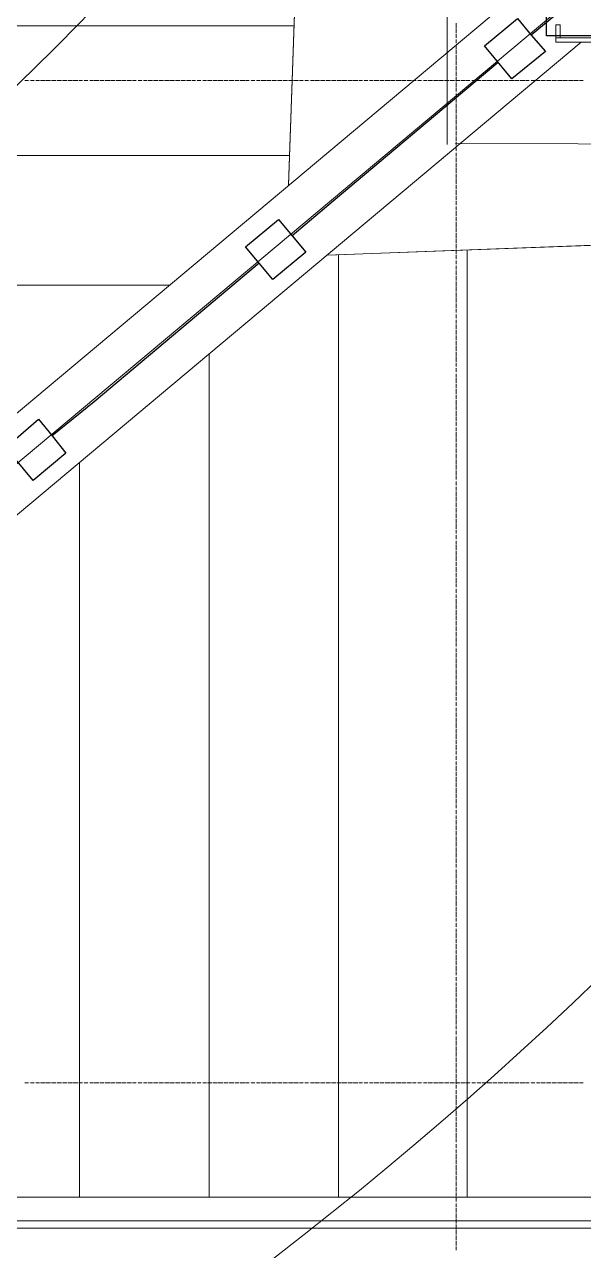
# Model space of a CAD drawing. Header units: millimetres. Extents: x -42533 to 645315, y 3457 to 82611.
# Drawn here: x 551826 to 554422, y 19596 to 25284 of the extents above; entities that cross this region are included whole.
import ezdxf

# ---------------------------------------------------------------- set-up
doc = ezdxf.new("R2010")
doc.units = ezdxf.units.MM
for name, color, linetype, true_color in [('PDF _!ЭОМ.Молниезащита', 7, 'Continuous', 0x954a95), ('PDF _Антураж', 7, 'Continuous', 0xbababa), ('PDF _Крыша штриховка', 7, 'Continuous', 0xbababa), ('PDF _Обобщенные модели', 7, 'Continuous', 0xbababa), ('PDF _Ограждение', 7, 'Continuous', 0xbababa), ('PDF _Оси', 7, 'Continuous', 0xbababa)]:
    doc.layers.add(name, color=color, linetype=linetype, true_color=true_color)
doc.layers.add('PDF _Линии', color=7, linetype='Continuous')

msp = doc.modelspace()

# ---------------------------------------------------------------- linework, layer by layer
at = {"layer": 'PDF _!ЭОМ.Молниезащита', "color": 5, "lineweight": 30}
for points in [[(555750.1, 25230.6), (554750.6, 25230.6), (554250.8, 25230.6), (554250.8, 25395.8), (554149.2, 25395.8), (554149.2, 25599.1), (554348.2, 25599.1), (554348.2, 25395.8), (554250.8, 25395.8)], [(554293.2, 25328), (554178.8, 25234.9), (554246.6, 25158.6), (554089.9, 25031.6), (553962.8, 25184), (554115.3, 25311.1), (554178.8, 25234.9)], [(554026.3, 25107.8), (553259.8, 24464), (553069.2, 24303.1), (553132.7, 24226.9), (552980.2, 24099.8), (552853.2, 24252.3), (553005.6, 24379.3), (553069.2, 24303.1)], [(552916.7, 24176), (552150.1, 23532.3), (551955.3, 23375.6), (552018.8, 23295.1), (551866.3, 23168), (551739.3, 23320.5), (551891.7, 23451.8), (551955.3, 23375.6)]]:
    msp.add_lwpolyline(points, dxfattribs=at)
at = {"layer": 'PDF _!ЭОМ.Молниезащита', "color": 116, "lineweight": 30, "true_color": 0x136734}
msp.add_circle((543274.8, 33878.4), 12301.6, dxfattribs=at)
at = {"layer": 'PDF _!ЭОМ.Молниезащита', "lineweight": 13}
for centre, radius, start, end in [((541973.2, 33883.9), 18066.6, 258.64082, 32.4196), ((569238.6, 19731.8), 18425.9, 113.6261, 221.93481)]:
    msp.add_arc(centre, radius, start, end, dxfattribs=at)
at = {"layer": 'PDF _!ЭОМ.Молниезащита', "lineweight": 30}
msp.add_arc((514330.6, -50639.5), 76931.2, 53.480075, 71.283866, dxfattribs=at)
at = {"layer": 'PDF _Антураж', "color": 8, "lineweight": 18}
for points in [[(553285.2, 31177.1), (553052.2, 24540.3)], [(553052.2, 24536), (553285.2, 31172.8)], [(556347.3, 24328.5), (553230.1, 24214.2)], [(553234.3, 24214.2), (556398.1, 24332.7)]]:
    msp.add_lwpolyline(points, dxfattribs=at)
at = {"layer": 'PDF _Крыша штриховка', "color": 8, "lineweight": 9}
for points in [[(553077.6, 25277.2), (548139.2, 25277.2)], [(553056.5, 24675.8), (547652.2, 24675.8)], [(553882.3, 24235.3), (553882.3, 19843.3)], [(553285.2, 24214.2), (553285.2, 19843.3)], [(552501.6, 24074.4), (547652.2, 24074.4)], [(552683.7, 23756.7), (552683.7, 19843.3)], [(552082.3, 23252.7), (552082.3, 19843.3)]]:
    msp.add_lwpolyline(points, dxfattribs=at)
at = {"layer": 'PDF _Линии', "color": 8, "lineweight": 9}
for points in [[(553827.3, 24730.9), (582318.5, 24654.6), (582229.5, 32125.8), (589577.9, 32125.8), (589577.9, 54975.5), (598506, 54975.5), (598785.5, 20686.1), (592369, 20686.1), (592432.5, 12524.6), (585626.3, 12571.2), (585592.4, 14451.7), (550752.4, 14451.7), (550752.4, 12478), (543802.2, 12478), (543764.1, 20783.5), (537415.3, 20800.5), (537356, 32655.2)], [(553789.2, 24726.6), (553789.2, 32036.8)]]:
    msp.add_lwpolyline(points, dxfattribs=at)
at = {"layer": 'PDF _Обобщенные модели', "color": 8, "lineweight": 18}
for points in [[(547821.6, 19695), (547821.6, 19699.3), (547821.6, 19733.2), (547821.6, 19843.3), (558126.2, 19843.3)], [(558126.2, 19733.2), (547821.6, 19733.2)], [(547821.6, 19699.3), (558126.2, 19699.3)]]:
    msp.add_lwpolyline(points, dxfattribs=at)
at = {"layer": 'PDF _Ограждение', "color": 8, "lineweight": 9}
for points in [[(554212.7, 25510.2), (547652.2, 20016.9)], [(554293.2, 25281.5), (554293.2, 25243.3), (554293.2, 25222.2), (554314.4, 25222.2), (554314.4, 25243.3), (554314.4, 25281.5)], [(581852.6, 25201), (554293.2, 25201), (554293.2, 25222.2), (581839.9, 25222.2), (554293.2, 25222.2), (554293.2, 25201), (581852.6, 25201), (581852.6, 25213.7)]]:
    msp.add_lwpolyline(points, close=True, dxfattribs=at)
for points in [[(548101.1, 20160.9), (554280.5, 25328)], [(554411.8, 25201), (548007.9, 19843.3), (554411.8, 25201)]]:
    msp.add_lwpolyline(points, dxfattribs=at)
at = {"layer": 'PDF _Оси', "color": 8, "lineweight": 9}
for points in [[(553831.5, 25268.8), (553831.5, 25289.9)], [(553831.5, 25243.3), (553831.5, 25264.5)], [(553831.5, 25222.2), (553831.5, 25239.1)], [(553831.5, 25217.9), (553831.5, 25217.9)], [(553831.5, 25196.8), (553831.5, 25213.7)], [(553831.5, 25192.5), (553831.5, 25192.5)], [(553831.5, 25171.3), (553831.5, 25188.3)], [(553831.5, 25145.9), (553831.5, 25167.1)], [(553831.5, 25120.5), (553831.5, 25141.7)], [(553831.5, 25095.1), (553831.5, 25116.3)], [(553831.5, 25069.7), (553831.5, 25090.9)], [(553831.5, 25044.3), (553831.5, 25065.5)], [(553831.5, 25018.9), (553831.5, 25040)], [(551828.2, 25023.1), (551845.1, 25023.1)], [(551849.4, 25023.1), (551849.4, 25023.1)], [(551853.6, 25023.1), (551870.6, 25023.1)], [(551874.8, 25023.1), (551874.8, 25023.1)], [(551879, 25023.1), (551896, 25023.1)], [(551900.2, 25023.1), (551921.4, 25023.1)], [(551925.6, 25023.1), (551946.8, 25023.1)], [(551951, 25023.1), (551972.2, 25023.1)], [(551976.4, 25023.1), (551997.6, 25023.1)], [(552001.9, 25023.1), (552023, 25023.1)], [(552027.3, 25023.1), (552048.4, 25023.1)], [(552052.7, 25023.1), (552073.9, 25023.1)], [(552078.1, 25023.1), (552095, 25023.1)], [(552099.3, 25023.1), (552099.3, 25023.1)], [(552103.5, 25023.1), (552120.4, 25023.1)], [(552124.7, 25023.1), (552124.7, 25023.1)], [(552128.9, 25023.1), (552145.9, 25023.1)], [(552150.1, 25023.1), (552171.3, 25023.1)], [(552175.5, 25023.1), (552196.7, 25023.1)], [(552200.9, 25023.1), (552222.1, 25023.1)], [(552226.3, 25023.1), (552247.5, 25023.1)], [(552251.7, 25023.1), (552272.9, 25023.1)], [(552277.2, 25023.1), (552298.3, 25023.1)], [(552302.6, 25023.1), (552323.7, 25023.1)], [(552328, 25023.1), (552344.9, 25023.1)], [(552349.2, 25023.1), (552349.2, 25023.1)], [(552353.4, 25023.1), (552370.3, 25023.1)], [(552374.6, 25023.1), (552374.6, 25023.1)], [(552378.8, 25023.1), (552395.7, 25023.1)], [(552400, 25023.1), (552421.2, 25023.1)], [(552425.4, 25023.1), (552446.6, 25023.1)], [(552450.8, 25023.1), (552472, 25023.1)], [(552476.2, 25023.1), (552497.4, 25023.1)], [(552501.6, 25023.1), (552522.8, 25023.1)], [(552527, 25023.1), (552548.2, 25023.1)], [(552552.4, 25023.1), (552573.6, 25023.1)], [(552577.9, 25023.1), (552599, 25023.1)], [(552603.3, 25023.1), (552620.2, 25023.1)], [(552624.4, 25023.1), (552624.4, 25023.1)], [(552628.7, 25023.1), (552645.6, 25023.1)], [(552649.9, 25023.1), (552649.9, 25023.1)], [(552654.1, 25023.1), (552671, 25023.1)], [(552675.3, 25023.1), (552696.4, 25023.1)], [(552700.7, 25023.1), (552721.9, 25023.1)], [(552726.1, 25023.1), (552747.3, 25023.1)], [(552751.5, 25023.1), (552772.7, 25023.1)], [(552776.9, 25023.1), (552798.1, 25023.1)], [(552802.3, 25023.1), (552823.5, 25023.1)], [(552827.7, 25023.1), (552848.9, 25023.1)], [(552853.2, 25023.1), (552870.1, 25023.1)], [(552874.3, 25023.1), (552874.3, 25023.1)], [(552878.6, 25023.1), (552895.5, 25023.1)], [(552899.7, 25023.1), (552899.7, 25023.1)], [(552904, 25023.1), (552920.9, 25023.1)], [(552925.2, 25023.1), (552946.3, 25023.1)], [(552950.6, 25023.1), (552971.7, 25023.1)], [(552976, 25023.1), (552997.2, 25023.1)], [(553001.4, 25023.1), (553022.6, 25023.1)], [(553026.8, 25023.1), (553048, 25023.1)], [(553052.2, 25023.1), (553073.4, 25023.1)], [(553077.6, 25023.1), (553098.8, 25023.1)], [(553103, 25023.1), (553120, 25023.1)], [(553124.2, 25023.1), (553124.2, 25023.1)], [(553128.5, 25023.1), (553145.4, 25023.1)], [(553149.6, 25023.1), (553149.6, 25023.1)], [(553153.9, 25023.1), (553170.8, 25023.1)], [(553175, 25023.1), (553196.2, 25023.1)], [(553200.5, 25023.1), (553221.6, 25023.1)], [(553225.9, 25023.1), (553247, 25023.1)], [(553251.3, 25023.1), (553272.5, 25023.1)], [(553276.7, 25023.1), (553297.9, 25023.1)], [(553302.1, 25023.1), (553323.3, 25023.1)], [(553327.5, 25023.1), (553348.7, 25023.1)], [(553352.9, 25023.1), (553374.1, 25023.1)], [(553378.3, 25023.1), (553395.3, 25023.1)], [(553399.5, 25023.1), (553399.5, 25023.1)], [(553403.8, 25023.1), (553420.7, 25023.1)], [(553424.9, 25023.1), (553424.9, 25023.1)], [(553429.2, 25023.1), (553446.1, 25023.1)], [(553450.3, 25023.1), (553471.5, 25023.1)], [(553475.8, 25023.1), (553496.9, 25023.1)], [(553501.2, 25023.1), (553522.3, 25023.1)], [(553526.6, 25023.1), (553547.8, 25023.1)], [(553552, 25023.1), (553573.2, 25023.1)], [(553577.4, 25023.1), (553598.6, 25023.1)], [(553602.8, 25023.1), (553624, 25023.1)], [(553628.2, 25023.1), (553645.2, 25023.1)], [(553649.4, 25023.1), (553649.4, 25023.1)], [(553653.6, 25023.1), (553670.6, 25023.1)], [(553674.8, 25023.1), (553674.8, 25023.1)], [(553679.1, 25023.1), (553696, 25023.1)], [(553700.2, 25023.1), (553721.4, 25023.1)], [(553725.6, 25023.1), (553746.8, 25023.1)], [(553751.1, 25023.1), (553772.2, 25023.1)], [(553776.5, 25023.1), (553797.6, 25023.1)], [(553801.9, 25023.1), (553823.1, 25023.1)], [(553827.3, 25023.1), (553848.5, 25023.1)], [(553831.5, 24993.5), (553831.5, 25014.6)], [(553831.5, 24972.3), (553831.5, 24989.2)], [(553852.7, 25023.1), (553873.9, 25023.1)], [(553878.1, 25023.1), (553895.1, 25023.1)], [(553899.3, 25023.1), (553899.3, 25023.1)], [(553903.5, 25023.1), (553920.5, 25023.1)], [(553924.7, 25023.1), (553924.7, 25023.1)], [(553928.9, 25023.1), (553945.9, 25023.1)], [(553950.1, 25023.1), (553971.3, 25023.1)], [(553975.5, 25023.1), (553996.7, 25023.1)], [(554000.9, 25023.1), (554022.1, 25023.1)], [(554026.3, 25023.1), (554047.5, 25023.1)], [(554051.8, 25023.1), (554072.9, 25023.1)], [(554077.2, 25023.1), (554098.3, 25023.1)], [(554102.6, 25023.1), (554123.8, 25023.1)], [(554128, 25023.1), (554149.2, 25023.1)], [(554153.4, 25023.1), (554170.4, 25023.1)], [(554174.6, 25023.1), (554174.6, 25023.1)], [(554178.8, 25023.1), (554195.8, 25023.1)], [(554200, 25023.1), (554200, 25023.1)], [(554204.2, 25023.1), (554221.2, 25023.1)], [(554225.4, 25023.1), (554246.6, 25023.1)], [(554250.8, 25023.1), (554272, 25023.1)], [(554276.2, 25023.1), (554297.4, 25023.1)], [(554301.6, 25023.1), (554322.8, 25023.1)], [(554327.1, 25023.1), (554348.2, 25023.1)], [(554352.5, 25023.1), (554373.6, 25023.1)], [(554377.9, 25023.1), (554399.1, 25023.1)], [(554403.3, 25023.1), (554420.2, 25023.1)], [(553831.5, 24968), (553831.5, 24968)], [(553831.5, 24946.9), (553831.5, 24963.8)], [(553831.5, 24942.6), (553831.5, 24942.6)], [(553831.5, 24921.5), (553831.5, 24938.4)], [(553831.5, 24896), (553831.5, 24917.2)], [(553831.5, 24870.6), (553831.5, 24891.8)], [(553831.5, 24845.2), (553831.5, 24866.4)], [(553831.5, 24819.8), (553831.5, 24841)], [(553831.5, 24794.4), (553831.5, 24815.6)], [(553831.5, 24769), (553831.5, 24790.2)], [(553831.5, 24743.6), (553831.5, 24764.7)], [(553831.5, 24722.4), (553831.5, 24739.3)], [(553831.5, 24718.2), (553831.5, 24718.2)], [(553831.5, 24697), (553831.5, 24713.9)], [(553831.5, 24692.7), (553831.5, 24692.7)], [(553831.5, 24671.6), (553831.5, 24688.5)], [(553831.5, 24646.2), (553831.5, 24667.3)], [(553831.5, 24620.7), (553831.5, 24641.9)], [(553831.5, 24595.3), (553831.5, 24616.5)], [(553831.5, 24569.9), (553831.5, 24591.1)], [(553831.5, 24544.5), (553831.5, 24565.7)], [(553831.5, 24519.1), (553831.5, 24540.3)], [(553831.5, 24493.7), (553831.5, 24514.9)], [(553831.5, 24468.3), (553831.5, 24489.4)], [(553831.5, 24447.1), (553831.5, 24464)], [(553831.5, 24442.9), (553831.5, 24442.9)], [(553831.5, 24421.7), (553831.5, 24438.6)], [(553831.5, 24396.3), (553831.5, 24417.4)], [(553831.5, 24370.9), (553831.5, 24392)], [(553831.5, 24345.4), (553831.5, 24366.6)], [(553831.5, 24320), (553831.5, 24341.2)], [(553831.5, 24294.6), (553831.5, 24315.8)], [(553831.5, 24269.2), (553831.5, 24290.4)], [(553831.5, 24243.8), (553831.5, 24265)], [(553831.5, 24218.4), (553831.5, 24239.6)], [(553831.5, 24197.2), (553831.5, 24214.2)], [(553831.5, 24193), (553831.5, 24193)], [(553831.5, 24171.8), (553831.5, 24188.7)], [(553831.5, 24167.6), (553831.5, 24167.6)], [(553831.5, 24146.4), (553831.5, 24163.3)], [(553831.5, 24121), (553831.5, 24142.2)], [(553831.5, 24095.6), (553831.5, 24116.7)], [(553831.5, 24070.1), (553831.5, 24091.3)], [(553831.5, 24044.7), (553831.5, 24065.9)], [(553831.5, 24019.3), (553831.5, 24040.5)], [(553831.5, 23993.9), (553831.5, 24015.1)], [(553831.5, 23968.5), (553831.5, 23989.7)], [(553831.5, 23947.3), (553831.5, 23964.3)], [(553831.5, 23943.1), (553831.5, 23943.1)], [(553831.5, 23921.9), (553831.5, 23938.9)], [(553831.5, 23917.7), (553831.5, 23917.7)], [(553831.5, 23896.5), (553831.5, 23913.4)], [(553831.5, 23871.1), (553831.5, 23892.3)], [(553831.5, 23845.7), (553831.5, 23866.9)], [(553831.5, 23820.3), (553831.5, 23841.4)], [(553831.5, 23794.9), (553831.5, 23816)], [(553831.5, 23769.4), (553831.5, 23790.6)], [(553831.5, 23744), (553831.5, 23765.2)], [(553831.5, 23718.6), (553831.5, 23739.8)], [(553831.5, 23697.4), (553831.5, 23714.4)], [(553831.5, 23693.2), (553831.5, 23693.2)], [(553831.5, 23672), (553831.5, 23689)], [(553831.5, 23667.8), (553831.5, 23667.8)], [(553831.5, 23646.6), (553831.5, 23663.6)], [(553831.5, 23621.2), (553831.5, 23642.4)], [(553831.5, 23595.8), (553831.5, 23617)], [(553831.5, 23570.4), (553831.5, 23591.6)], [(553831.5, 23545), (553831.5, 23566.1)], [(553831.5, 23519.6), (553831.5, 23540.7)], [(553831.5, 23494.1), (553831.5, 23515.3)], [(553831.5, 23468.7), (553831.5, 23489.9)], [(553831.5, 23443.3), (553831.5, 23464.5)], [(553831.5, 23422.1), (553831.5, 23439.1)], [(553831.5, 23417.9), (553831.5, 23417.9)], [(553831.5, 23396.7), (553831.5, 23413.7)], [(553831.5, 23371.3), (553831.5, 23392.5)], [(553831.5, 23345.9), (553831.5, 23367.1)], [(553831.5, 23320.5), (553831.5, 23341.7)], [(553831.5, 23295.1), (553831.5, 23316.3)], [(553831.5, 23269.7), (553831.5, 23290.8)], [(553831.5, 23244.3), (553831.5, 23265.4)], [(553831.5, 23218.8), (553831.5, 23240)], [(553831.5, 23193.4), (553831.5, 23214.6)], [(553831.5, 23172.3), (553831.5, 23189.2)], [(553831.5, 23168), (553831.5, 23168)], [(553831.5, 23146.8), (553831.5, 23163.8)], [(553831.5, 23142.6), (553831.5, 23142.6)], [(553831.5, 23121.4), (553831.5, 23138.4)], [(553831.5, 23096), (553831.5, 23117.2)], [(553831.5, 23070.6), (553831.5, 23091.8)], [(553831.5, 23045.2), (553831.5, 23066.4)], [(553831.5, 23019.8), (553831.5, 23041)], [(553831.5, 22994.4), (553831.5, 23015.5)], [(553831.5, 22969), (553831.5, 22990.1)], [(553831.5, 22943.5), (553831.5, 22964.7)], [(553831.5, 22922.4), (553831.5, 22939.3)], [(553831.5, 22918.1), (553831.5, 22918.1)], [(553831.5, 22897), (553831.5, 22913.9)], [(553831.5, 22892.7), (553831.5, 22892.7)], [(553831.5, 22871.5), (553831.5, 22888.5)], [(553831.5, 22846.1), (553831.5, 22867.3)], [(553831.5, 22820.7), (553831.5, 22841.9)], [(553831.5, 22795.3), (553831.5, 22816.5)], [(553831.5, 22769.9), (553831.5, 22791.1)], [(553831.5, 22744.5), (553831.5, 22765.7)], [(553831.5, 22719.1), (553831.5, 22740.3)], [(553831.5, 22693.7), (553831.5, 22714.8)], [(553831.5, 22672.5), (553831.5, 22689.4)], [(553831.5, 22668.2), (553831.5, 22668.2)], [(553831.5, 22647.1), (553831.5, 22664)], [(553831.5, 22642.8), (553831.5, 22642.8)], [(553831.5, 22621.7), (553831.5, 22638.6)], [(553831.5, 22596.2), (553831.5, 22617.4)], [(553831.5, 22570.8), (553831.5, 22592)], [(553831.5, 22545.4), (553831.5, 22566.6)], [(553831.5, 22520), (553831.5, 22541.2)], [(553831.5, 22494.6), (553831.5, 22515.8)], [(553831.5, 22469.2), (553831.5, 22490.4)], [(553831.5, 22443.8), (553831.5, 22465)], [(553831.5, 22418.4), (553831.5, 22439.5)], [(553831.5, 22397.2), (553831.5, 22414.1)], [(553831.5, 22393), (553831.5, 22393)], [(553831.5, 22371.8), (553831.5, 22388.7)], [(553831.5, 22346.4), (553831.5, 22367.5)], [(553831.5, 22321), (553831.5, 22342.1)], [(553831.5, 22295.5), (553831.5, 22316.7)], [(553831.5, 22270.1), (553831.5, 22291.3)], [(553831.5, 22244.7), (553831.5, 22265.9)], [(553831.5, 22219.3), (553831.5, 22240.5)], [(553831.5, 22193.9), (553831.5, 22215.1)], [(553831.5, 22168.5), (553831.5, 22189.7)], [(553831.5, 22147.3), (553831.5, 22164.2)], [(553831.5, 22143.1), (553831.5, 22143.1)], [(553831.5, 22121.9), (553831.5, 22138.8)], [(553831.5, 22117.7), (553831.5, 22117.7)], [(553831.5, 22096.5), (553831.5, 22113.4)], [(553831.5, 22071.1), (553831.5, 22092.2)], [(553831.5, 22045.7), (553831.5, 22066.8)], [(553831.5, 22020.2), (553831.5, 22041.4)], [(553831.5, 21994.8), (553831.5, 22016)], [(553831.5, 21969.4), (553831.5, 21990.6)], [(553831.5, 21944), (553831.5, 21965.2)], [(553831.5, 21918.6), (553831.5, 21939.8)], [(553831.5, 21897.4), (553831.5, 21914.4)], [(553831.5, 21893.2), (553831.5, 21893.2)], [(553831.5, 21872), (553831.5, 21888.9)], [(553831.5, 21867.8), (553831.5, 21867.8)], [(553831.5, 21846.6), (553831.5, 21863.5)], [(553831.5, 21821.2), (553831.5, 21842.4)], [(553831.5, 21795.8), (553831.5, 21816.9)], [(553831.5, 21770.4), (553831.5, 21791.5)], [(553831.5, 21744.9), (553831.5, 21766.1)], [(553831.5, 21719.5), (553831.5, 21740.7)], [(553831.5, 21694.1), (553831.5, 21715.3)], [(553831.5, 21668.7), (553831.5, 21689.9)], [(553831.5, 21647.5), (553831.5, 21664.5)], [(553831.5, 21643.3), (553831.5, 21643.3)], [(553831.5, 21622.1), (553831.5, 21639.1)], [(553831.5, 21617.9), (553831.5, 21617.9)], [(553831.5, 21596.7), (553831.5, 21613.6)], [(553831.5, 21571.3), (553831.5, 21592.5)], [(553831.5, 21545.9), (553831.5, 21567.1)], [(553831.5, 21520.5), (553831.5, 21541.6)], [(553831.5, 21495.1), (553831.5, 21516.2)], [(553831.5, 21469.6), (553831.5, 21490.8)], [(553831.5, 21444.2), (553831.5, 21465.4)], [(553831.5, 21418.8), (553831.5, 21440)], [(553831.5, 21393.4), (553831.5, 21414.6)], [(553831.5, 21372.2), (553831.5, 21389.2)], [(553831.5, 21368), (553831.5, 21368)], [(553831.5, 21346.8), (553831.5, 21363.8)], [(553831.5, 21321.4), (553831.5, 21342.6)], [(553831.5, 21296), (553831.5, 21317.2)], [(553831.5, 21270.6), (553831.5, 21291.8)], [(553831.5, 21245.2), (553831.5, 21266.3)], [(553831.5, 21219.8), (553831.5, 21240.9)], [(553831.5, 21194.3), (553831.5, 21215.5)], [(553831.5, 21168.9), (553831.5, 21190.1)], [(553831.5, 21143.5), (553831.5, 21164.7)], [(553831.5, 21122.3), (553831.5, 21139.3)], [(553831.5, 21118.1), (553831.5, 21118.1)], [(553831.5, 21096.9), (553831.5, 21113.9)], [(553831.5, 21092.7), (553831.5, 21092.7)], [(553831.5, 21071.5), (553831.5, 21088.5)], [(553831.5, 21046.1), (553831.5, 21067.3)], [(553831.5, 21020.7), (553831.5, 21041.9)], [(553831.5, 20995.3), (553831.5, 21016.5)], [(553831.5, 20969.9), (553831.5, 20991.1)], [(553831.5, 20944.5), (553831.5, 20965.6)], [(553831.5, 20919.1), (553831.5, 20940.2)], [(553831.5, 20893.6), (553831.5, 20914.8)], [(553831.5, 20872.5), (553831.5, 20889.4)], [(553831.5, 20868.2), (553831.5, 20868.2)], [(553831.5, 20847.1), (553831.5, 20864)], [(553831.5, 20842.8), (553831.5, 20842.8)], [(553831.5, 20821.6), (553831.5, 20838.6)], [(553831.5, 20796.2), (553831.5, 20817.4)], [(553831.5, 20770.8), (553831.5, 20792)], [(553831.5, 20745.4), (553831.5, 20766.6)], [(553831.5, 20720), (553831.5, 20741.2)], [(553831.5, 20694.6), (553831.5, 20715.8)], [(553831.5, 20669.2), (553831.5, 20690.3)], [(553831.5, 20643.8), (553831.5, 20664.9)], [(553831.5, 20622.6), (553831.5, 20639.5)], [(553831.5, 20618.3), (553831.5, 20618.3)], [(553831.5, 20597.2), (553831.5, 20614.1)], [(553831.5, 20592.9), (553831.5, 20592.9)], [(553831.5, 20571.8), (553831.5, 20588.7)], [(553831.5, 20546.3), (553831.5, 20567.5)], [(553831.5, 20520.9), (553831.5, 20542.1)], [(553831.5, 20495.5), (553831.5, 20516.7)], [(553831.5, 20470.1), (553831.5, 20491.3)], [(553831.5, 20444.7), (553831.5, 20465.9)], [(553831.5, 20419.3), (553831.5, 20440.5)], [(551828.2, 20372.7), (551845.1, 20372.7)], [(551849.4, 20372.7), (551849.4, 20372.7)], [(551853.6, 20372.7), (551870.6, 20372.7)], [(551874.8, 20372.7), (551874.8, 20372.7)], [(551879, 20372.7), (551896, 20372.7)], [(551900.2, 20372.7), (551921.4, 20372.7)], [(551925.6, 20372.7), (551946.8, 20372.7)], [(551951, 20372.7), (551972.2, 20372.7)], [(551976.4, 20372.7), (551997.6, 20372.7)], [(552001.9, 20372.7), (552023, 20372.7)], [(552027.3, 20372.7), (552048.4, 20372.7)], [(552052.7, 20372.7), (552073.9, 20372.7)], [(552078.1, 20372.7), (552095, 20372.7)], [(552099.3, 20372.7), (552099.3, 20372.7)], [(552103.5, 20372.7), (552120.4, 20372.7)], [(552124.7, 20372.7), (552124.7, 20372.7)], [(552128.9, 20372.7), (552145.9, 20372.7)], [(552150.1, 20372.7), (552171.3, 20372.7)], [(552175.5, 20372.7), (552196.7, 20372.7)], [(552200.9, 20372.7), (552222.1, 20372.7)], [(552226.3, 20372.7), (552247.5, 20372.7)], [(552251.7, 20372.7), (552272.9, 20372.7)], [(552277.2, 20372.7), (552298.3, 20372.7)], [(552302.6, 20372.7), (552323.7, 20372.7)], [(552328, 20372.7), (552344.9, 20372.7)], [(552349.2, 20372.7), (552349.2, 20372.7)], [(552353.4, 20372.7), (552370.3, 20372.7)], [(552374.6, 20372.7), (552374.6, 20372.7)], [(552378.8, 20372.7), (552395.7, 20372.7)], [(552400, 20372.7), (552421.2, 20372.7)], [(552425.4, 20372.7), (552446.6, 20372.7)], [(552450.8, 20372.7), (552472, 20372.7)], [(552476.2, 20372.7), (552497.4, 20372.7)], [(552501.6, 20372.7), (552522.8, 20372.7)], [(552527, 20372.7), (552548.2, 20372.7)], [(552552.4, 20372.7), (552573.6, 20372.7)], [(552577.9, 20372.7), (552599, 20372.7)], [(552603.3, 20372.7), (552620.2, 20372.7)], [(552624.4, 20372.7), (552624.4, 20372.7)], [(552628.7, 20372.7), (552645.6, 20372.7)], [(552649.9, 20372.7), (552649.9, 20372.7)], [(552654.1, 20372.7), (552671, 20372.7)], [(552675.3, 20372.7), (552696.4, 20372.7)], [(552700.7, 20372.7), (552721.9, 20372.7)], [(552726.1, 20372.7), (552747.3, 20372.7)], [(552751.5, 20372.7), (552772.7, 20372.7)], [(552776.9, 20372.7), (552798.1, 20372.7)], [(552802.3, 20372.7), (552823.5, 20372.7)], [(552827.7, 20372.7), (552848.9, 20372.7)], [(552853.2, 20372.7), (552870.1, 20372.7)], [(552874.3, 20372.7), (552874.3, 20372.7)], [(552878.6, 20372.7), (552895.5, 20372.7)], [(552899.7, 20372.7), (552899.7, 20372.7)], [(552904, 20372.7), (552920.9, 20372.7)], [(552925.2, 20372.7), (552946.3, 20372.7)], [(552950.6, 20372.7), (552971.7, 20372.7)], [(552976, 20372.7), (552997.2, 20372.7)], [(553001.4, 20372.7), (553022.6, 20372.7)], [(553026.8, 20372.7), (553048, 20372.7)], [(553052.2, 20372.7), (553073.4, 20372.7)], [(553077.6, 20372.7), (553098.8, 20372.7)], [(553103, 20372.7), (553120, 20372.7)], [(553124.2, 20372.7), (553124.2, 20372.7)], [(553128.5, 20372.7), (553145.4, 20372.7)], [(553149.6, 20372.7), (553149.6, 20372.7)], [(553153.9, 20372.7), (553170.8, 20372.7)], [(553175, 20372.7), (553196.2, 20372.7)], [(553200.5, 20372.7), (553221.6, 20372.7)], [(553225.9, 20372.7), (553247, 20372.7)], [(553251.3, 20372.7), (553272.5, 20372.7)], [(553276.7, 20372.7), (553297.9, 20372.7)], [(553302.1, 20372.7), (553323.3, 20372.7)], [(553327.5, 20372.7), (553348.7, 20372.7)], [(553352.9, 20372.7), (553374.1, 20372.7)], [(553378.3, 20372.7), (553395.3, 20372.7)], [(553399.5, 20372.7), (553399.5, 20372.7)], [(553403.8, 20372.7), (553420.7, 20372.7)], [(553424.9, 20372.7), (553424.9, 20372.7)], [(553429.2, 20372.7), (553446.1, 20372.7)], [(553450.3, 20372.7), (553471.5, 20372.7)], [(553475.8, 20372.7), (553496.9, 20372.7)], [(553501.2, 20372.7), (553522.3, 20372.7)], [(553526.6, 20372.7), (553547.8, 20372.7)], [(553552, 20372.7), (553573.2, 20372.7)], [(553577.4, 20372.7), (553598.6, 20372.7)], [(553602.8, 20372.7), (553624, 20372.7)], [(553628.2, 20372.7), (553645.2, 20372.7)], [(553649.4, 20372.7), (553649.4, 20372.7)], [(553653.6, 20372.7), (553670.6, 20372.7)], [(553674.8, 20372.7), (553674.8, 20372.7)], [(553679.1, 20372.7), (553696, 20372.7)], [(553700.2, 20372.7), (553721.4, 20372.7)], [(553725.6, 20372.7), (553746.8, 20372.7)], [(553751.1, 20372.7), (553772.2, 20372.7)], [(553776.5, 20372.7), (553797.6, 20372.7)], [(553801.9, 20372.7), (553823.1, 20372.7)], [(553827.3, 20372.7), (553848.5, 20372.7)], [(553831.5, 20393.9), (553831.5, 20415)], [(553831.5, 20368.5), (553831.5, 20389.6)], [(553831.5, 20347.3), (553831.5, 20364.2)], [(553852.7, 20372.7), (553873.9, 20372.7)], [(553878.1, 20372.7), (553895.1, 20372.7)], [(553899.3, 20372.7), (553899.3, 20372.7)], [(553903.5, 20372.7), (553920.5, 20372.7)], [(553924.7, 20372.7), (553924.7, 20372.7)], [(553928.9, 20372.7), (553945.9, 20372.7)], [(553950.1, 20372.7), (553971.3, 20372.7)], [(553975.5, 20372.7), (553996.7, 20372.7)], [(554000.9, 20372.7), (554022.1, 20372.7)], [(554026.3, 20372.7), (554047.5, 20372.7)], [(554051.8, 20372.7), (554072.9, 20372.7)], [(554077.2, 20372.7), (554098.3, 20372.7)], [(554102.6, 20372.7), (554123.8, 20372.7)], [(554128, 20372.7), (554149.2, 20372.7)], [(554153.4, 20372.7), (554170.4, 20372.7)], [(554174.6, 20372.7), (554174.6, 20372.7)], [(554178.8, 20372.7), (554195.8, 20372.7)], [(554200, 20372.7), (554200, 20372.7)], [(554204.2, 20372.7), (554221.2, 20372.7)], [(554225.4, 20372.7), (554246.6, 20372.7)], [(554250.8, 20372.7), (554272, 20372.7)], [(554276.2, 20372.7), (554297.4, 20372.7)], [(554301.6, 20372.7), (554322.8, 20372.7)], [(554327.1, 20372.7), (554348.2, 20372.7)], [(554352.5, 20372.7), (554373.6, 20372.7)], [(554377.9, 20372.7), (554399.1, 20372.7)], [(554403.3, 20372.7), (554420.2, 20372.7)], [(553831.5, 20343), (553831.5, 20343)], [(553831.5, 20321.9), (553831.5, 20338.8)], [(553831.5, 20296.5), (553831.5, 20317.6)], [(553831.5, 20271), (553831.5, 20292.2)], [(553831.5, 20245.6), (553831.5, 20266.8)], [(553831.5, 20220.2), (553831.5, 20241.4)], [(553831.5, 20194.8), (553831.5, 20216)], [(553831.5, 20169.4), (553831.5, 20190.6)], [(553831.5, 20144), (553831.5, 20165.2)], [(553831.5, 20118.6), (553831.5, 20139.7)], [(553831.5, 20097.4), (553831.5, 20114.3)], [(553831.5, 20093.2), (553831.5, 20093.2)], [(553831.5, 20072), (553831.5, 20088.9)], [(553831.5, 20067.7), (553831.5, 20067.7)], [(553831.5, 20046.6), (553831.5, 20063.5)], [(553831.5, 20021.2), (553831.5, 20042.3)], [(553831.5, 19995.7), (553831.5, 20016.9)], [(553831.5, 19970.3), (553831.5, 19991.5)], [(553831.5, 19944.9), (553831.5, 19966.1)], [(553831.5, 19919.5), (553831.5, 19940.7)], [(553831.5, 19894.1), (553831.5, 19915.3)], [(553831.5, 19868.7), (553831.5, 19889.9)], [(553831.5, 19847.5), (553831.5, 19864.4)], [(553831.5, 19843.3), (553831.5, 19843.3)], [(553831.5, 19822.1), (553831.5, 19839)], [(553831.5, 19817.9), (553831.5, 19817.9)], [(553831.5, 19796.7), (553831.5, 19813.6)], [(553831.5, 19771.3), (553831.5, 19792.4)], [(553831.5, 19745.9), (553831.5, 19767)], [(553831.5, 19720.4), (553831.5, 19741.6)], [(553831.5, 19695), (553831.5, 19716.2)], [(553831.5, 19669.6), (553831.5, 19690.8)], [(553831.5, 19644.2), (553831.5, 19665.4)], [(553831.5, 19618.8), (553831.5, 19640)], [(553831.5, 19597.6), (553831.5, 19614.6)]]:
    msp.add_lwpolyline(points, dxfattribs=at)

doc.saveas('drawing.dxf')
